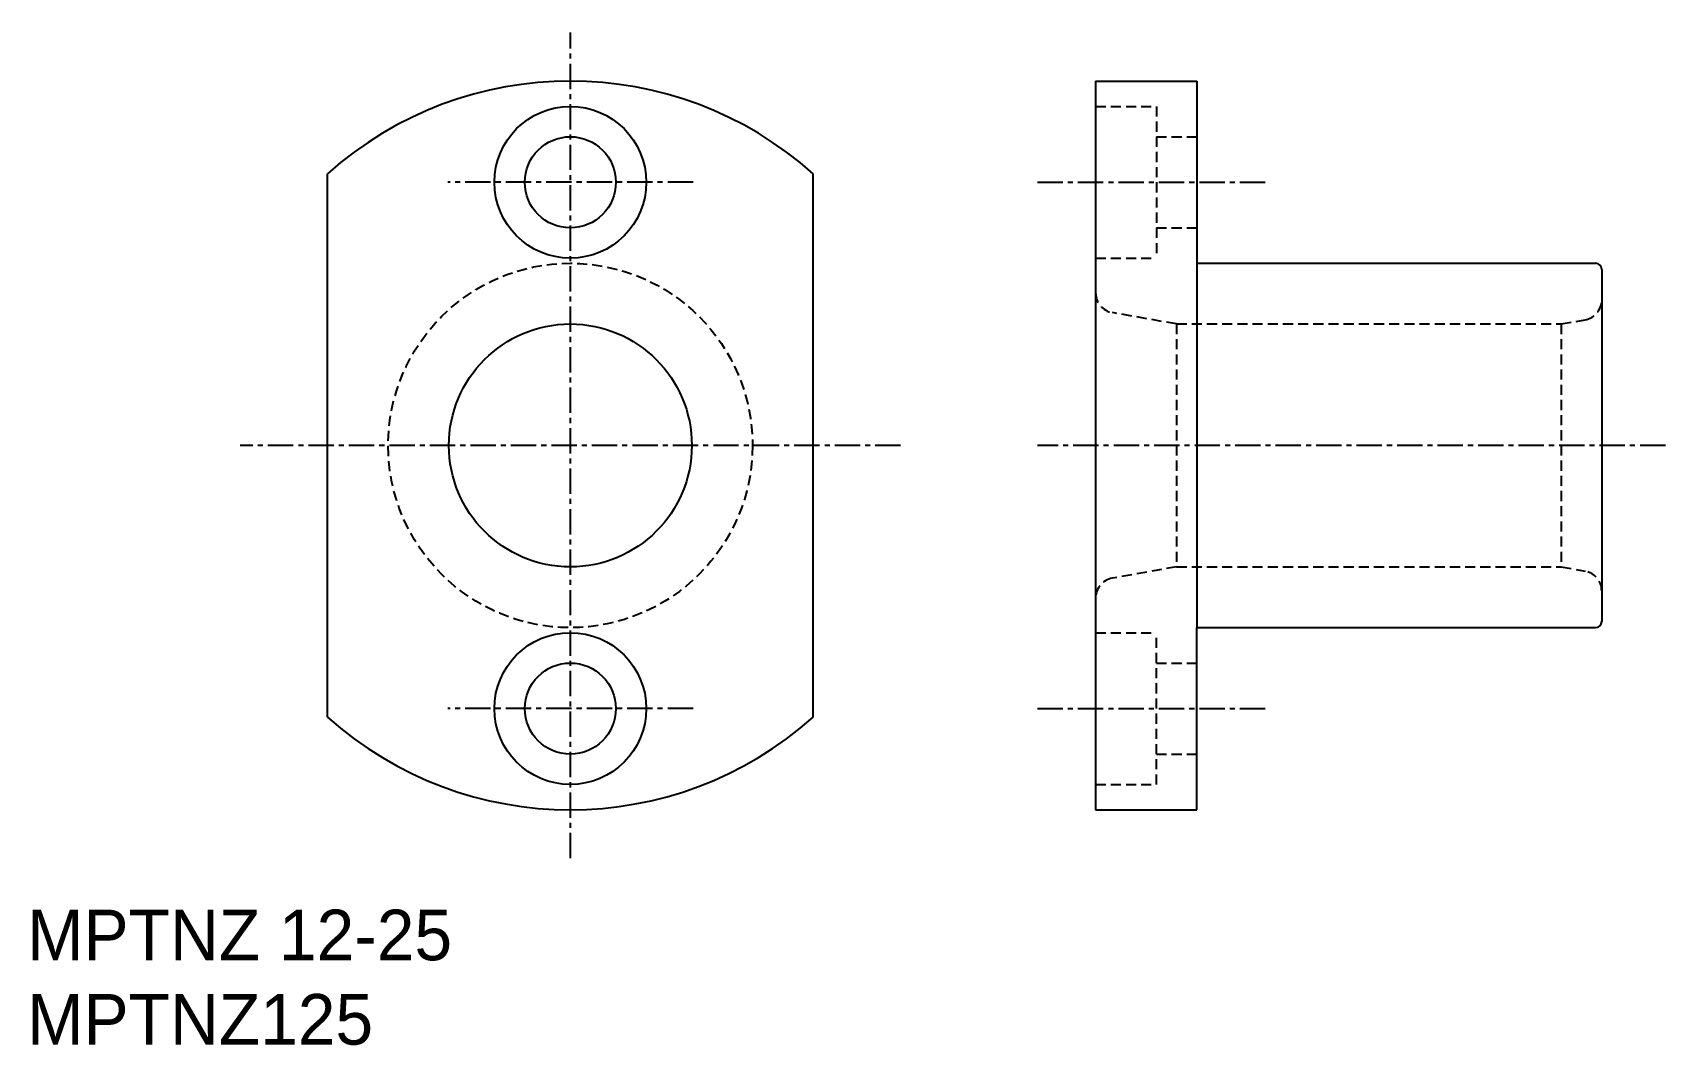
# Model space of a CAD drawing. Extents: x 152.8 to 233.4, y 84.3 to 134.3.
import ezdxf

# ---------------------------------------------------------------- set-up
doc = ezdxf.new("R2010")
doc.units = 0
doc.linetypes.add('CENTER', pattern=[2, 1.25, -0.25, 0.25, -0.25])
doc.linetypes.add('DASHED', pattern=[0.75, 0.5, -0.25])
doc.layers.get('0').update_dxf_attribs({"linetype": 'CONTINUOUS'})
doc.layers.add('CENTER', color=1, linetype='CENTER')

msp = doc.modelspace()

# ---------------------------------------------------------------- linework, layer by layer
at = {"color": 7, "linetype": 'CONTINUOUS'}
for p, q in [((205.281, 131.923), (205.281, 95.923)), ((205.281, 131.923), (210.281, 131.923)), ((210.281, 131.923), (210.281, 122.923)), ((167.333, 100.507), (167.333, 127.34)), ((191.333, 100.507), (191.333, 127.34)), ((210.281, 122.923), (229.981, 122.923)), ((210.281, 122.923), (210.281, 104.923)), ((230.281, 122.623), (230.281, 105.223)), ((210.281, 95.923), (210.281, 104.923)), ((210.281, 104.923), (229.981, 104.923)), ((205.281, 95.923), (210.281, 95.923))]:
    msp.add_line(p, q, dxfattribs=at)
at = {"color": 3, "linetype": 'DASHED'}
for p, q in [((205.281, 130.673), (208.281, 130.673)), ((208.281, 130.673), (208.281, 123.173)), ((208.281, 129.173), (210.281, 129.173)), ((208.281, 124.673), (210.281, 124.673)), ((205.281, 123.173), (208.281, 123.173)), ((209.281, 119.923), (206.107, 120.483)), ((209.281, 119.923), (228.281, 119.923)), ((209.281, 119.923), (209.281, 107.923)), ((228.281, 119.923), (229.455, 120.13)), ((228.281, 119.923), (228.281, 107.923)), ((209.281, 107.923), (206.107, 107.364)), ((209.281, 107.923), (228.281, 107.923)), ((228.281, 107.923), (229.455, 107.717)), ((205.281, 104.673), (208.281, 104.673)), ((208.281, 97.173), (208.281, 104.673)), ((208.281, 103.173), (210.281, 103.173)), ((208.281, 98.673), (210.281, 98.673)), ((205.281, 97.173), (208.281, 97.173))]:
    msp.add_line(p, q, dxfattribs=at)
at = {"color": 7, "linetype": 'CONTINUOUS'}
for centre, radius in [((179.333, 126.923), 3.75), ((179.333, 126.923), 2.25), ((179.333, 113.923), 6), ((179.333, 100.923), 3.75), ((179.333, 100.923), 2.25)]:
    msp.add_circle(centre, radius, dxfattribs=at)
at = {"color": 3, "linetype": 'DASHED'}
msp.add_circle((179.333, 113.923), 9, dxfattribs=at)
at = {"color": 7, "linetype": 'CONTINUOUS'}
for centre, radius, start, end in [((179.333, 113.923), 18, 48.18969, 131.81031), ((229.981, 122.623), 0.3, 0, 90), ((229.981, 105.223), 0.3, 270, 0), ((179.333, 113.923), 18, 228.18969, 311.81031)]:
    msp.add_arc(centre, radius, start, end, dxfattribs=at)
at = {"color": 3, "linetype": 'DASHED'}
for centre, start, end in [((206.281, 121.468), 180, 260), ((229.281, 121.115), 280, 0), ((206.281, 106.379), 100, 180), ((229.281, 106.732), 0, 80)]:
    msp.add_arc(centre, 1, start, end, dxfattribs=at)
at = {"layer": 'CENTER', "color": 1, "linetype": 'CENTER'}
for p, q in [((179.333, 93.531), (179.333, 134.316)), ((179.333, 93.531), (179.333, 134.316)), ((185.393, 126.923), (173.273, 126.923)), ((202.409, 126.923), (213.68, 126.923)), ((195.647, 113.923), (163.019, 113.923)), ((233.423, 113.923), (202.409, 113.923)), ((185.393, 100.923), (173.273, 100.923)), ((202.409, 100.923), (213.68, 100.923))]:
    msp.add_line(p, q, dxfattribs=at)

# ---------------------------------------------------------------- texts
at = {"color": 7, "linetype": 'CONTINUOUS'}
for s, p in [('MPTNZ 12-25', (152.498, 88.488)), ('MPTNZ125', (152.498, 84.321))]:
    msp.add_text(s, height=2.5, dxfattribs=at).set_placement(p)

doc.saveas('drawing.dxf')
